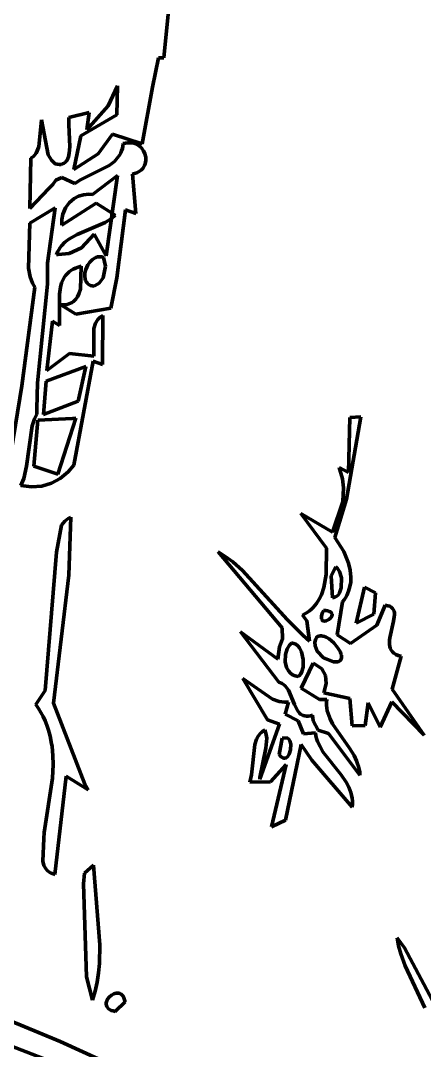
# Model space of a CAD drawing. Header units: millimetres. Extents: x 0 to 14.2, y 0 to 19.5.
# Drawn here: x 11.88 to 12.58, y 13.025 to 14.81 of the extents above; entities that cross this region are included whole.
import ezdxf

# ---------------------------------------------------------------- set-up
doc = ezdxf.new("R2010")
doc.units = ezdxf.units.MM
doc.layers.add('color#010101ff', color=7, linetype='CONTINUOUS', lineweight=100)
doc.layers.add('color#fdfdfdff', color=7, linetype='CONTINUOUS', lineweight=100)

msp = doc.modelspace()

# ---------------------------------------------------------------- linework, layer by layer
at = {"layer": 'color#010101ff'}
for p, q in [((12.1357, 14.8209), (12.1282, 14.7455)), ((12.1188, 14.7456), (12.1086, 14.6945)), ((12.1282, 14.7455), (12.1188, 14.7456)), ((12.0475, 14.6967), (12.0318, 14.6621)), ((12.0465, 14.6463), (12.0475, 14.6967)), ((12.1086, 14.6945), (12.0903, 14.5962)), ((12.0318, 14.6621), (11.9944, 14.6203)), ((11.9161, 14.6378), (11.9114, 14.5909)), ((11.9276, 14.5773), (11.9161, 14.6378)), ((11.9635, 14.6419), (11.9631, 14.6364)), ((11.9631, 14.6364), (11.9632, 14.63)), ((11.9989, 14.6503), (11.9635, 14.6419)), ((11.9843, 14.6104), (12.0465, 14.6463)), ((11.9944, 14.6203), (11.9989, 14.6503)), ((11.9632, 14.63), (11.965, 14.591)), ((11.972, 14.5516), (11.9843, 14.6104)), ((12.0389, 14.6129), (12.0145, 14.579)), ((12.0903, 14.5962), (12.0389, 14.6129)), ((11.9114, 14.5909), (11.9067, 14.5802)), ((11.965, 14.591), (11.9641, 14.58)), ((12.0517, 14.5773), (12.0535, 14.5807)), ((12.0535, 14.5807), (12.055, 14.5843)), ((12.055, 14.5843), (12.0562, 14.5882)), ((12.0562, 14.5882), (12.0571, 14.5923)), ((12.0571, 14.5923), (12.0577, 14.5967)), ((12.0577, 14.5967), (12.0618, 14.5977)), ((12.0618, 14.5977), (12.0658, 14.5982)), ((12.0658, 14.5982), (12.0695, 14.5982)), ((12.0695, 14.5982), (12.073, 14.5979)), ((12.073, 14.5979), (12.0763, 14.5972)), ((12.0763, 14.5972), (12.0794, 14.5961)), ((12.0794, 14.5961), (12.0823, 14.5948)), ((12.0823, 14.5948), (12.0849, 14.5931)), ((12.0849, 14.5931), (12.0873, 14.5912)), ((12.0873, 14.5912), (12.0895, 14.5891)), ((12.0895, 14.5891), (12.0914, 14.5867)), ((12.0914, 14.5867), (12.093, 14.5842)), ((12.093, 14.5842), (12.0954, 14.5788)), ((11.8977, 14.5713), (11.8955, 14.4844)), ((11.9019, 14.5746), (11.8977, 14.5713)), ((11.9067, 14.5802), (11.9019, 14.5746)), ((11.9335, 14.5679), (11.9276, 14.5773)), ((11.9396, 14.5615), (11.9335, 14.5679)), ((11.9571, 14.5641), (11.955, 14.5626)), ((11.9588, 14.566), (11.9571, 14.5641)), ((11.9604, 14.5682), (11.9588, 14.566)), ((11.9616, 14.5708), (11.9604, 14.5682)), ((11.9626, 14.5736), (11.9616, 14.5708)), ((11.9641, 14.58), (11.9626, 14.5736)), ((12.0145, 14.579), (11.972, 14.5516)), ((12.0334, 14.5589), (12.0423, 14.5658)), ((12.0423, 14.5658), (12.0474, 14.5712)), ((12.0474, 14.5712), (12.0517, 14.5773)), ((12.0954, 14.5788), (12.0968, 14.573)), ((12.0965, 14.5643), (12.0957, 14.5615)), ((12.0969, 14.5672), (12.0965, 14.5643)), ((12.0968, 14.573), (12.0969, 14.5672)), ((11.9434, 14.5608), (11.9396, 14.5615)), ((11.9469, 14.5605), (11.9434, 14.5608)), ((11.9499, 14.5607), (11.9469, 14.5605)), ((11.9526, 14.5614), (11.9499, 14.5607)), ((11.955, 14.5626), (11.9526, 14.5614)), ((11.9834, 14.5338), (12.0334, 14.5589)), ((12.0811, 14.546), (12.0775, 14.5448)), ((12.0843, 14.5476), (12.0811, 14.546)), ((12.0871, 14.5494), (12.0843, 14.5476)), ((12.0895, 14.5515), (12.0871, 14.5494)), ((12.0916, 14.5537), (12.0895, 14.5515)), ((12.0933, 14.5562), (12.0916, 14.5537)), ((12.0947, 14.5588), (12.0933, 14.5562)), ((12.0957, 14.5615), (12.0947, 14.5588)), ((11.9354, 14.526), (11.9409, 14.5333)), ((11.9409, 14.5333), (11.9512, 14.5378)), ((11.9512, 14.5378), (11.9737, 14.5275)), ((11.9737, 14.5275), (11.9834, 14.5338)), ((12.0479, 14.5413), (12.0047, 14.5087)), ((12.0281, 14.4022), (12.0479, 14.5413)), ((12.0775, 14.5448), (12.0736, 14.5439)), ((12.0736, 14.5439), (12.0798, 14.4758)), ((11.8955, 14.4844), (11.9286, 14.519)), ((11.9286, 14.519), (11.9354, 14.526)), ((11.9512, 14.4554), (12.011, 14.4933)), ((11.964, 14.4942), (11.9574, 14.4851)), ((11.9726, 14.5014), (11.964, 14.4942)), ((11.9803, 14.5053), (11.9726, 14.5014)), ((11.9888, 14.5078), (11.9803, 14.5053)), ((11.9981, 14.5089), (11.9888, 14.5078)), ((12.0047, 14.5087), (11.9981, 14.5089)), ((12.011, 14.4933), (12.0438, 14.4727)), ((11.9396, 14.4854), (11.8959, 14.4587)), ((11.9262, 14.3895), (11.9396, 14.4854)), ((11.953, 14.4742), (11.9513, 14.4651)), ((11.9574, 14.4851), (11.953, 14.4742)), ((12.0615, 14.4817), (12.0468, 14.3639)), ((12.0798, 14.4758), (12.0615, 14.4817)), ((11.8959, 14.4587), (11.8935, 14.381)), ((11.9513, 14.4651), (11.9512, 14.4554)), ((12.0263, 14.4601), (11.9779, 14.4391)), ((12.0372, 14.4671), (12.0263, 14.4601)), ((12.0438, 14.4727), (12.0372, 14.4671)), ((11.9779, 14.4391), (11.9632, 14.4308)), ((11.9851, 14.416), (12.0073, 14.4399)), ((12.0073, 14.4399), (12.0281, 14.4022)), ((11.9567, 14.4257), (11.9509, 14.4197)), ((11.9632, 14.4308), (11.9567, 14.4257)), ((11.9438, 14.4089), (11.9419, 14.4047)), ((11.9419, 14.4047), (11.9448, 14.4045)), ((11.9459, 14.4128), (11.9438, 14.4089)), ((11.9448, 14.4045), (11.9639, 14.4062)), ((11.9483, 14.4164), (11.9459, 14.4128)), ((11.9509, 14.4197), (11.9483, 14.4164)), ((11.9639, 14.4062), (11.9851, 14.416)), ((11.9261, 14.3532), (11.9262, 14.3895)), ((11.9963, 14.3864), (11.9926, 14.3783)), ((11.9996, 14.3912), (11.9963, 14.3864)), ((12.0036, 14.3953), (11.9996, 14.3912)), ((12.008, 14.3984), (12.0036, 14.3953)), ((12.0104, 14.3995), (12.008, 14.3984)), ((12.0129, 14.4002), (12.0104, 14.3995)), ((12.0155, 14.4006), (12.0129, 14.4002)), ((12.0181, 14.4006), (12.0155, 14.4006)), ((12.0208, 14.4002), (12.0181, 14.4006)), ((12.0235, 14.3992), (12.0208, 14.4002)), ((12.0272, 14.3841), (12.0235, 14.3992)), ((11.8935, 14.381), (11.8965, 14.366)), ((11.9582, 14.3687), (11.9559, 14.3656)), ((11.9608, 14.3716), (11.9582, 14.3687)), ((11.9638, 14.3743), (11.9608, 14.3716)), ((11.9671, 14.3767), (11.9638, 14.3743)), ((11.9708, 14.379), (11.9671, 14.3767)), ((11.975, 14.3809), (11.9708, 14.379)), ((11.9795, 14.3827), (11.975, 14.3809)), ((11.9845, 14.3841), (11.9795, 14.3827)), ((11.9835, 14.3447), (11.9845, 14.3841)), ((11.9913, 14.3727), (11.9909, 14.3671)), ((11.9909, 14.3671), (11.9916, 14.362)), ((11.9926, 14.3783), (11.9913, 14.3727)), ((12.0229, 14.3641), (12.0272, 14.3841)), ((11.8965, 14.366), (11.9006, 14.3551)), ((11.9006, 14.3551), (11.9043, 14.3481)), ((11.9091, 14.1821), (11.9261, 14.3532)), ((11.9508, 14.3554), (11.9487, 14.3479)), ((11.9539, 14.3624), (11.9508, 14.3554)), ((11.9559, 14.3656), (11.9539, 14.3624)), ((11.9916, 14.362), (11.9924, 14.3596)), ((11.9924, 14.3596), (11.9935, 14.3574)), ((11.9935, 14.3574), (11.9949, 14.3554)), ((11.9949, 14.3554), (11.9966, 14.3537)), ((11.9966, 14.3537), (11.9987, 14.3522)), ((11.9987, 14.3522), (12.0012, 14.351)), ((12.0012, 14.351), (12.004, 14.3502)), ((12.004, 14.3502), (12.0072, 14.3497)), ((12.0072, 14.3497), (12.0091, 14.3505)), ((12.0091, 14.3505), (12.0158, 14.3547)), ((12.0158, 14.3547), (12.0229, 14.3641)), ((12.0468, 14.3639), (12.0363, 14.3115)), ((11.9043, 14.3481), (11.8818, 14.1767)), ((11.9487, 14.3479), (11.9469, 14.3359)), ((11.9469, 14.3359), (11.9472, 14.2814)), ((11.9753, 14.3268), (11.9786, 14.3312)), ((11.9786, 14.3312), (11.981, 14.3363)), ((11.981, 14.3363), (11.9835, 14.3447)), ((11.9494, 14.317), (11.9534, 14.3171)), ((11.9755, 14.3013), (11.9494, 14.317)), ((11.9534, 14.3171), (11.957, 14.3174)), ((11.957, 14.3174), (11.9604, 14.3181)), ((11.9604, 14.3181), (11.9635, 14.3189)), ((11.9635, 14.3189), (11.9664, 14.3201)), ((11.9664, 14.3201), (11.969, 14.3214)), ((11.969, 14.3214), (11.9713, 14.323)), ((11.9713, 14.323), (11.9753, 14.3268)), ((12.0363, 14.3115), (11.9755, 14.3013)), ((12.0138, 14.292), (12.0176, 14.2957)), ((12.0176, 14.2957), (12.0225, 14.299)), ((12.0225, 14.299), (12.0219, 14.2141)), ((11.9353, 14.2892), (11.9251, 14.2033)), ((11.9472, 14.2814), (11.9353, 14.2892)), ((12.0065, 14.2761), (12.0096, 14.2856)), ((12.0096, 14.2856), (12.0138, 14.292)), ((12.0069, 14.2283), (12.0065, 14.2761)), ((11.9251, 14.2033), (11.9643, 14.233)), ((11.9643, 14.233), (12.0069, 14.2283)), ((11.9931, 14.2102), (11.9243, 14.1851)), ((12.0056, 14.2198), (11.9722, 14.0394)), ((11.9797, 14.1503), (11.9931, 14.2102)), ((12.0219, 14.2141), (12.0056, 14.2198)), ((11.8818, 14.1767), (11.8633, 14.063)), ((11.9077, 14.1368), (11.9091, 14.1821)), ((11.9243, 14.1851), (11.9196, 14.127)), ((11.9079, 14.1278), (11.9077, 14.1368)), ((11.9196, 14.127), (11.9797, 14.1503)), ((11.8996, 14.1075), (11.9039, 14.1198)), ((11.9094, 14.1173), (11.9026, 14.0376)), ((11.9039, 14.1198), (11.9079, 14.1278)), ((11.9699, 14.1205), (11.9094, 14.1173)), ((11.9445, 14.0238), (11.9756, 14.1208)), ((11.9756, 14.1208), (11.9699, 14.1205)), ((12.4698, 14.1231), (12.4447, 13.9806)), ((12.4483, 14.0265), (12.4506, 14.1218)), ((12.4506, 14.1218), (12.4698, 14.1231)), ((11.89, 14.0379), (11.8996, 14.1075)), ((11.8851, 14.0165), (11.89, 14.0379)), ((11.9026, 14.0376), (11.9445, 14.0238)), ((11.9623, 14.028), (11.9485, 14.0164)), ((11.9722, 14.0394), (11.9623, 14.028)), ((12.4336, 14.0315), (12.4321, 14.0354)), ((12.4321, 14.0354), (12.4483, 14.0265)), ((12.4381, 14.0158), (12.4336, 14.0315)), ((11.8801, 14.0041), (11.8851, 14.0165)), ((11.9485, 14.0164), (11.9332, 14.0081)), ((12.4399, 14.0001), (12.4381, 14.0158)), ((11.8988, 14.0018), (11.8801, 14.0041)), ((11.9166, 14.0032), (11.8988, 14.0018)), ((11.9332, 14.0081), (11.9166, 14.0032)), ((12.4384, 13.9765), (12.4399, 14.0001)), ((12.4207, 13.9233), (12.4384, 13.9765)), ((12.4447, 13.9806), (12.4248, 13.9143)), ((11.9509, 13.9353), (11.9565, 13.9425)), ((11.9565, 13.9425), (11.9623, 13.947)), ((11.9623, 13.947), (11.967, 13.9493)), ((11.967, 13.9493), (11.9632, 13.8489)), ((12.4105, 13.8953), (12.366, 13.9554)), ((12.366, 13.9554), (12.4207, 13.9233)), ((11.9418, 13.8889), (11.9509, 13.9353)), ((12.4248, 13.9143), (12.4405, 13.8896)), ((11.9225, 13.6489), (11.9418, 13.8889)), ((12.3331, 13.7576), (12.2226, 13.889)), ((12.2226, 13.889), (12.2354, 13.8808)), ((12.4097, 13.8499), (12.4105, 13.8953)), ((12.4405, 13.8896), (12.4484, 13.8698)), ((12.2354, 13.8808), (12.2476, 13.8718)), ((12.2476, 13.8718), (12.2648, 13.857)), ((12.4484, 13.8698), (12.4513, 13.8575)), ((12.2648, 13.857), (12.3422, 13.7719)), ((12.4058, 13.8274), (12.4097, 13.8499)), ((12.4265, 13.8632), (12.4185, 13.8474)), ((12.4293, 13.8606), (12.4265, 13.8632)), ((12.4326, 13.8554), (12.4293, 13.8606)), ((12.436, 13.8442), (12.4326, 13.8554)), ((12.4513, 13.8575), (12.4525, 13.8451)), ((11.9632, 13.8489), (11.9369, 13.627)), ((12.4185, 13.8474), (12.4209, 13.8096)), ((12.4359, 13.8269), (12.436, 13.8442)), ((12.4522, 13.8369), (12.451, 13.8289)), ((12.4525, 13.8451), (12.4522, 13.8369)), ((12.3977, 13.8069), (12.4015, 13.8148)), ((12.4015, 13.8148), (12.4058, 13.8274)), ((12.4281, 13.8122), (12.4308, 13.8149)), ((12.4308, 13.8149), (12.433, 13.8184)), ((12.433, 13.8184), (12.4359, 13.8269)), ((12.4453, 13.8134), (12.4432, 13.8097)), ((12.4487, 13.821), (12.4453, 13.8134)), ((12.451, 13.8289), (12.4487, 13.821)), ((12.4618, 13.7657), (12.4759, 13.8281)), ((12.4759, 13.8281), (12.4953, 13.8181)), ((12.4953, 13.8181), (12.4923, 13.7811)), ((12.3874, 13.7928), (12.393, 13.7995)), ((12.393, 13.7995), (12.3977, 13.8069)), ((12.4209, 13.8096), (12.4229, 13.8099)), ((12.4229, 13.8099), (12.4248, 13.8104)), ((12.4248, 13.8104), (12.4281, 13.8122)), ((12.438, 13.8026), (12.4285, 13.7453)), ((12.4408, 13.8061), (12.438, 13.8026)), ((12.4432, 13.8097), (12.4408, 13.8061)), ((12.4973, 13.7622), (12.5123, 13.7966)), ((12.5123, 13.7966), (12.5165, 13.7959)), ((12.5165, 13.7959), (12.52, 13.7948)), ((12.3685, 13.7792), (12.3728, 13.7815)), ((12.3763, 13.7698), (12.3685, 13.7792)), ((12.3728, 13.7815), (12.3769, 13.784)), ((12.3769, 13.784), (12.3807, 13.7868)), ((12.3807, 13.7868), (12.3841, 13.7897)), ((12.3841, 13.7897), (12.3874, 13.7928)), ((12.4017, 13.7777), (12.4014, 13.7752)), ((12.4024, 13.7805), (12.4017, 13.7777)), ((12.4036, 13.7839), (12.4024, 13.7805)), ((12.4053, 13.7878), (12.4036, 13.7839)), ((12.4093, 13.7874), (12.4053, 13.7878)), ((12.4125, 13.7868), (12.4093, 13.7874)), ((12.4151, 13.786), (12.4125, 13.7868)), ((12.4171, 13.785), (12.4151, 13.786)), ((12.4186, 13.7838), (12.4171, 13.785)), ((12.4183, 13.7757), (12.4198, 13.7785)), ((12.4195, 13.7826), (12.4186, 13.7838)), ((12.42, 13.7813), (12.4195, 13.7826)), ((12.4198, 13.7785), (12.4201, 13.7799)), ((12.4201, 13.7799), (12.42, 13.7813)), ((12.4923, 13.7811), (12.4618, 13.7657)), ((12.52, 13.7948), (12.5227, 13.7932)), ((12.5227, 13.7932), (12.5248, 13.7912)), ((12.5248, 13.7912), (12.5264, 13.7889)), ((12.5264, 13.7889), (12.5274, 13.7862)), ((12.5274, 13.7862), (12.528, 13.7833)), ((12.5281, 13.78), (12.5279, 13.7766)), ((12.528, 13.7833), (12.5281, 13.78)), ((12.3422, 13.7719), (12.3691, 13.7446)), ((12.3806, 13.7345), (12.3763, 13.7698)), ((12.4014, 13.7752), (12.4015, 13.7733)), ((12.4015, 13.7733), (12.402, 13.7717)), ((12.402, 13.7717), (12.4027, 13.7706)), ((12.4027, 13.7706), (12.4037, 13.7698)), ((12.4037, 13.7698), (12.405, 13.7693)), ((12.405, 13.7693), (12.4064, 13.7692)), ((12.4064, 13.7692), (12.4095, 13.7697)), ((12.4095, 13.7697), (12.4144, 13.7721)), ((12.4144, 13.7721), (12.4183, 13.7757)), ((12.4518, 13.7301), (12.4973, 13.7622)), ((12.5267, 13.7691), (12.52, 13.7404)), ((12.5279, 13.7766), (12.5267, 13.7691)), ((12.3274, 13.6636), (12.261, 13.7505)), ((12.261, 13.7505), (12.3259, 13.7034)), ((12.334, 13.7382), (12.3331, 13.7576)), ((12.3691, 13.7446), (12.3806, 13.7345)), ((12.3946, 13.7422), (12.3927, 13.7406)), ((12.3968, 13.7432), (12.3946, 13.7422)), ((12.399, 13.7437), (12.3968, 13.7432)), ((12.4015, 13.7437), (12.399, 13.7437)), ((12.404, 13.7433), (12.4015, 13.7437)), ((12.4067, 13.7426), (12.404, 13.7433)), ((12.4094, 13.7414), (12.4067, 13.7426)), ((12.4285, 13.7453), (12.4518, 13.7301)), ((12.3259, 13.7034), (12.329, 13.7244)), ((12.329, 13.7244), (12.334, 13.7382)), ((12.3461, 13.7275), (12.3423, 13.7211)), ((12.3493, 13.731), (12.3461, 13.7275)), ((12.3514, 13.7309), (12.3493, 13.731)), ((12.3534, 13.7306), (12.3514, 13.7309)), ((12.3571, 13.729), (12.3534, 13.7306)), ((12.3604, 13.7263), (12.3571, 13.729)), ((12.3632, 13.7227), (12.3604, 13.7263)), ((12.3918, 13.7386), (12.3903, 13.7325)), ((12.3903, 13.7325), (12.3904, 13.7266)), ((12.3904, 13.7266), (12.3939, 13.7173)), ((12.3927, 13.7406), (12.3918, 13.7386)), ((12.4149, 13.7382), (12.4094, 13.7414)), ((12.4227, 13.7315), (12.4149, 13.7382)), ((12.4295, 13.7236), (12.4227, 13.7315)), ((12.5195, 13.7364), (12.5193, 13.7325)), ((12.5193, 13.7325), (12.5194, 13.7288)), ((12.5194, 13.7288), (12.5199, 13.7253)), ((12.52, 13.7404), (12.5195, 13.7364)), ((12.5199, 13.7253), (12.5209, 13.722)), ((12.3392, 13.7114), (12.3387, 13.6986)), ((12.3423, 13.7211), (12.3392, 13.7114)), ((12.3667, 13.7161), (12.3632, 13.7227)), ((12.3698, 13.7029), (12.3667, 13.7161)), ((12.3939, 13.7173), (12.4053, 13.7054)), ((12.433, 13.7181), (12.4295, 13.7236)), ((12.4343, 13.7154), (12.433, 13.7181)), ((12.4354, 13.7127), (12.4343, 13.7154)), ((12.4361, 13.7102), (12.4354, 13.7127)), ((12.4364, 13.7078), (12.4361, 13.7102)), ((12.4364, 13.7056), (12.4364, 13.7078)), ((12.5209, 13.722), (12.5224, 13.7189)), ((12.5224, 13.7189), (12.5245, 13.7161)), ((12.5398, 13.7085), (12.524, 13.6511)), ((12.5245, 13.7161), (12.5272, 13.7137)), ((12.5272, 13.7137), (12.5307, 13.7115)), ((12.5307, 13.7115), (12.5348, 13.7098)), ((12.5348, 13.7098), (12.5398, 13.7085)), ((12.3387, 13.6986), (12.3411, 13.689)), ((12.3411, 13.689), (12.3446, 13.6827)), ((12.3872, 13.6963), (12.3662, 13.6529)), ((12.3676, 13.682), (12.3696, 13.6893)), ((12.3696, 13.6893), (12.3698, 13.7029)), ((12.3895, 13.6953), (12.3872, 13.6963)), ((12.4019, 13.6863), (12.3895, 13.6953)), ((12.4053, 13.7054), (12.4224, 13.6984)), ((12.4224, 13.6984), (12.4261, 13.6983)), ((12.4261, 13.6983), (12.4291, 13.6986)), ((12.4291, 13.6986), (12.4316, 13.6994)), ((12.4316, 13.6994), (12.4335, 13.7005)), ((12.4335, 13.7005), (12.4349, 13.7019)), ((12.4349, 13.7019), (12.4359, 13.7036)), ((12.4359, 13.7036), (12.4364, 13.7056)), ((12.3446, 13.6827), (12.3477, 13.6791)), ((12.3477, 13.6791), (12.3515, 13.6763)), ((12.3515, 13.6763), (12.356, 13.6743)), ((12.356, 13.6743), (12.3611, 13.6731)), ((12.3611, 13.6731), (12.3627, 13.6745)), ((12.3627, 13.6745), (12.3655, 13.6779)), ((12.3655, 13.6779), (12.3676, 13.682)), ((12.4087, 13.675), (12.4019, 13.6863)), ((12.4099, 13.6612), (12.4087, 13.675)), ((12.2654, 13.6697), (12.3168, 13.6339)), ((12.308, 13.5979), (12.2654, 13.6697)), ((12.3306, 13.6623), (12.3274, 13.6636)), ((12.3335, 13.6608), (12.3306, 13.6623)), ((12.336, 13.6589), (12.3335, 13.6608)), ((12.3384, 13.6568), (12.336, 13.6589)), ((12.3405, 13.6544), (12.3384, 13.6568)), ((12.3441, 13.6492), (12.3405, 13.6544)), ((12.3662, 13.6529), (12.3981, 13.6333)), ((12.4055, 13.6449), (12.4099, 13.6612)), ((11.906, 13.6245), (11.9225, 13.6489)), ((12.3545, 13.6249), (12.3441, 13.6492)), ((12.4506, 13.6348), (12.4055, 13.6449)), ((12.524, 13.6511), (12.5796, 13.5717)), ((11.9107, 13.6176), (11.906, 13.6245)), ((11.9149, 13.6106), (11.9107, 13.6176)), ((11.9369, 13.627), (11.9914, 13.4866)), ((12.3168, 13.6339), (12.3283, 13.6298)), ((12.3283, 13.6298), (12.3377, 13.6285)), ((12.3377, 13.6285), (12.3443, 13.6286)), ((12.3443, 13.6286), (12.3384, 13.608)), ((12.3598, 13.6141), (12.3545, 13.6249)), ((12.3981, 13.6333), (12.4107, 13.6334)), ((12.4107, 13.6334), (12.4103, 13.6283)), ((12.4103, 13.6283), (12.4104, 13.6232)), ((12.4104, 13.6232), (12.4109, 13.6184)), ((12.4109, 13.6184), (12.4117, 13.6136)), ((12.4548, 13.5875), (12.4506, 13.6348)), ((12.4828, 13.6274), (12.4774, 13.5885)), ((12.5036, 13.5851), (12.4828, 13.6274)), ((12.5236, 13.6293), (12.5036, 13.5851)), ((12.5796, 13.5717), (12.5236, 13.6293)), ((11.9187, 13.6036), (11.9149, 13.6106)), ((11.9221, 13.5964), (11.9187, 13.6036)), ((12.3384, 13.608), (12.3611, 13.5962)), ((12.3632, 13.6098), (12.3598, 13.6141)), ((12.3652, 13.6081), (12.3632, 13.6098)), ((12.3674, 13.6066), (12.3652, 13.6081)), ((12.3698, 13.6055), (12.3674, 13.6066)), ((12.3725, 13.6048), (12.3698, 13.6055)), ((12.3754, 13.6044), (12.3725, 13.6048)), ((12.3787, 13.6044), (12.3754, 13.6044)), ((12.3823, 13.6049), (12.3787, 13.6044)), ((12.3862, 13.6059), (12.3823, 13.6049)), ((12.3872, 13.5963), (12.3862, 13.6059)), ((12.4117, 13.6136), (12.413, 13.6089)), ((12.413, 13.6089), (12.4164, 13.5999)), ((12.4164, 13.5999), (12.4208, 13.5911)), ((11.925, 13.5891), (11.9221, 13.5964)), ((11.9275, 13.5817), (11.925, 13.5891)), ((11.9297, 13.5743), (11.9275, 13.5817)), ((12.2945, 13.4954), (12.3287, 13.5907)), ((12.3287, 13.5907), (12.308, 13.5979)), ((12.3611, 13.5962), (12.3701, 13.5737)), ((12.3959, 13.5804), (12.3872, 13.5963)), ((12.4208, 13.5911), (12.4501, 13.5491)), ((12.4774, 13.5885), (12.4548, 13.5875)), ((11.9315, 13.5668), (11.9297, 13.5743)), ((11.933, 13.5592), (11.9315, 13.5668)), ((12.2858, 13.5554), (12.2889, 13.5645)), ((12.2889, 13.5645), (12.2919, 13.57)), ((12.2919, 13.57), (12.2957, 13.5748)), ((12.2957, 13.5748), (12.2979, 13.5769)), ((12.2979, 13.5769), (12.3004, 13.5788)), ((12.3004, 13.5788), (12.3032, 13.5806)), ((12.3032, 13.5806), (12.3052, 13.5748)), ((12.3052, 13.5748), (12.3067, 13.5662)), ((12.3067, 13.5662), (12.3053, 13.5487)), ((12.3333, 13.5661), (12.3283, 13.5378)), ((12.3421, 13.5667), (12.3333, 13.5661)), ((12.3448, 13.5645), (12.3421, 13.5667)), ((12.3468, 13.5615), (12.3448, 13.5645)), ((12.3701, 13.5737), (12.3909, 13.5758)), ((12.3909, 13.5758), (12.3919, 13.5706)), ((12.3919, 13.5706), (12.3932, 13.5656)), ((12.3932, 13.5656), (12.3948, 13.5608)), ((12.4135, 13.5745), (12.3959, 13.5804)), ((12.4682, 13.502), (12.4135, 13.5745)), ((11.9342, 13.5516), (11.933, 13.5592)), ((11.9356, 13.5362), (11.9342, 13.5516)), ((12.2801, 13.5025), (12.2858, 13.5554)), ((12.3053, 13.5487), (12.2944, 13.4984)), ((12.3666, 13.5556), (12.339, 13.4242)), ((12.3456, 13.5383), (12.3481, 13.5458)), ((12.3484, 13.556), (12.3468, 13.5615)), ((12.3481, 13.5458), (12.3484, 13.556)), ((12.3848, 13.5282), (12.3666, 13.5556)), ((12.3948, 13.5608), (12.399, 13.5516)), ((12.399, 13.5516), (12.4041, 13.5429)), ((12.4501, 13.5491), (12.4581, 13.536)), ((11.936, 13.5206), (11.9356, 13.5362)), ((12.3283, 13.5378), (12.3299, 13.5358)), ((12.3299, 13.5358), (12.3315, 13.5342)), ((12.3315, 13.5342), (12.3331, 13.533)), ((12.3331, 13.533), (12.3346, 13.5322)), ((12.3346, 13.5322), (12.3361, 13.5317)), ((12.3361, 13.5317), (12.3375, 13.5316)), ((12.3375, 13.5316), (12.3402, 13.5323)), ((12.3402, 13.5323), (12.3426, 13.5341)), ((12.3426, 13.5341), (12.3456, 13.5383)), ((12.4549, 13.4467), (12.3848, 13.5282)), ((12.4041, 13.5429), (12.4359, 13.5025)), ((12.4581, 13.536), (12.4625, 13.5269)), ((11.935, 13.497), (11.936, 13.5206)), ((12.3401, 13.5204), (12.3131, 13.4904)), ((12.3151, 13.4128), (12.3401, 13.5204)), ((12.4625, 13.5269), (12.4643, 13.5221)), ((12.4643, 13.5221), (12.4658, 13.5173)), ((12.4658, 13.5173), (12.467, 13.5123)), ((12.467, 13.5123), (12.4678, 13.5072)), ((11.9207, 13.4031), (11.935, 13.497)), ((11.9586, 13.5002), (11.9393, 13.3301)), ((11.9969, 13.4768), (11.9586, 13.5002)), ((12.2772, 13.4899), (12.2801, 13.5025)), ((12.2944, 13.4984), (12.2945, 13.4954)), ((12.4359, 13.5025), (12.4444, 13.4901)), ((12.4678, 13.5072), (12.4682, 13.502)), ((11.9914, 13.4866), (11.9969, 13.4768)), ((12.3131, 13.4904), (12.2772, 13.4899)), ((12.4444, 13.4901), (12.449, 13.4814)), ((12.449, 13.4814), (12.451, 13.4769)), ((12.451, 13.4769), (12.4526, 13.4723)), ((12.4526, 13.4723), (12.4538, 13.4675)), ((12.4538, 13.4675), (12.4547, 13.4626)), ((12.4547, 13.4626), (12.4552, 13.4575)), ((12.4552, 13.4575), (12.4553, 13.4522)), ((12.4553, 13.4522), (12.4549, 13.4467)), ((12.339, 13.4242), (12.3151, 13.4128)), ((11.9203, 13.3922), (11.9207, 13.4031)), ((11.9183, 13.3533), (11.9203, 13.3922)), ((11.9203, 13.3455), (11.9183, 13.3533)), ((11.9227, 13.3409), (11.9203, 13.3455)), ((11.926, 13.3369), (11.9227, 13.3409)), ((11.928, 13.3351), (11.926, 13.3369)), ((11.9304, 13.3336), (11.928, 13.3351)), ((11.933, 13.3322), (11.9304, 13.3336)), ((11.936, 13.3311), (11.933, 13.3322)), ((11.989, 13.3136), (11.9906, 13.3321)), ((11.9906, 13.3321), (12.0059, 13.3461)), ((12.0059, 13.3461), (12.0172, 13.208)), ((11.9393, 13.3301), (11.936, 13.3311)), ((11.9942, 13.1525), (11.989, 13.3136)), ((12.0172, 13.208), (12.0166, 13.1757)), ((12.5338, 13.2134), (12.5327, 13.2205)), ((12.5327, 13.2205), (12.5454, 13.2032)), ((12.5353, 13.2063), (12.5338, 13.2134)), ((12.5392, 13.1924), (12.5353, 13.2063)), ((12.5467, 13.172), (12.5392, 13.1924)), ((12.5454, 13.2032), (12.6324, 13.0394)), ((12.0166, 13.1757), (12.0151, 13.1596)), ((12.5806, 13.0988), (12.5467, 13.172)), ((12.0151, 13.1596), (12.0127, 13.1436)), ((12.0047, 13.1121), (11.9942, 13.1525)), ((12.0127, 13.1436), (12.0093, 13.1278)), ((12.0093, 13.1278), (12.0047, 13.1121)), ((12.0306, 13.1137), (12.0335, 13.1176)), ((12.0335, 13.1176), (12.0371, 13.1208)), ((12.0371, 13.1208), (12.0412, 13.1232)), ((12.0412, 13.1232), (12.0434, 13.124)), ((12.0434, 13.124), (12.0456, 13.1245)), ((12.0456, 13.1245), (12.0478, 13.1246)), ((12.0478, 13.1246), (12.0499, 13.1244)), ((12.0499, 13.1244), (12.052, 13.1237)), ((12.052, 13.1237), (12.0539, 13.1226)), ((12.0539, 13.1226), (12.0558, 13.121)), ((12.0558, 13.121), (12.0574, 13.1189)), ((12.0574, 13.1189), (12.0589, 13.1163)), ((12.0282, 13.1053), (12.0283, 13.1074)), ((12.0285, 13.1032), (12.0282, 13.1053)), ((12.0283, 13.1074), (12.0287, 13.1095)), ((12.0292, 13.1012), (12.0285, 13.1032)), ((12.0287, 13.1095), (12.0306, 13.1137)), ((12.0303, 13.0993), (12.0292, 13.1012)), ((12.061, 13.1093), (12.044, 13.0926)), ((12.0589, 13.1163), (12.0601, 13.1131)), ((12.0601, 13.1131), (12.061, 13.1093)), ((11.8343, 13.0874), (11.8801, 13.0692)), ((12.0319, 13.0975), (12.0303, 13.0993)), ((12.0341, 13.096), (12.0319, 13.0975)), ((12.0368, 13.0946), (12.0341, 13.096)), ((12.0401, 13.0935), (12.0368, 13.0946)), ((12.044, 13.0926), (12.0401, 13.0935)), ((11.9671, 12.9925), (11.7519, 13.0757)), ((11.8801, 13.0692), (11.9484, 13.0405)), ((11.9484, 13.0405), (12.2855, 12.8875))]:
    msp.add_line(p, q, dxfattribs=at)
at = {"layer": 'color#fdfdfdff'}
for p, q in [((12.1282, 14.7455), (12.1357, 14.8209)), ((12.1086, 14.6945), (12.1188, 14.7456)), ((12.1188, 14.7456), (12.1282, 14.7455)), ((12.0318, 14.6621), (12.0475, 14.6967)), ((12.0475, 14.6967), (12.0465, 14.6463)), ((12.0903, 14.5962), (12.1086, 14.6945)), ((11.9944, 14.6203), (12.0318, 14.6621)), ((11.9114, 14.5909), (11.9161, 14.6378)), ((11.9161, 14.6378), (11.9276, 14.5773)), ((11.9631, 14.6364), (11.9635, 14.6419)), ((11.9632, 14.63), (11.9631, 14.6364)), ((11.9635, 14.6419), (11.9989, 14.6503)), ((12.0465, 14.6463), (11.9843, 14.6104)), ((11.9989, 14.6503), (11.9944, 14.6203)), ((11.965, 14.591), (11.9632, 14.63)), ((11.9843, 14.6104), (11.972, 14.5516)), ((12.0145, 14.579), (12.0389, 14.6129)), ((12.0389, 14.6129), (12.0903, 14.5962)), ((11.9067, 14.5802), (11.9114, 14.5909)), ((11.9641, 14.58), (11.965, 14.591)), ((12.0535, 14.5807), (12.0517, 14.5773)), ((12.055, 14.5843), (12.0535, 14.5807)), ((12.0562, 14.5882), (12.055, 14.5843)), ((12.0571, 14.5923), (12.0562, 14.5882)), ((12.0577, 14.5967), (12.0571, 14.5923)), ((12.0618, 14.5977), (12.0577, 14.5967)), ((12.0658, 14.5982), (12.0618, 14.5977)), ((12.0695, 14.5982), (12.0658, 14.5982)), ((12.073, 14.5979), (12.0695, 14.5982)), ((12.0763, 14.5972), (12.073, 14.5979)), ((12.0794, 14.5961), (12.0763, 14.5972)), ((12.0823, 14.5948), (12.0794, 14.5961)), ((12.0849, 14.5931), (12.0823, 14.5948)), ((12.0873, 14.5912), (12.0849, 14.5931)), ((12.0895, 14.5891), (12.0873, 14.5912)), ((12.0914, 14.5867), (12.0895, 14.5891)), ((12.093, 14.5842), (12.0914, 14.5867)), ((12.0954, 14.5788), (12.093, 14.5842)), ((11.8955, 14.4844), (11.8977, 14.5713)), ((11.8977, 14.5713), (11.9019, 14.5746)), ((11.9019, 14.5746), (11.9067, 14.5802)), ((11.9276, 14.5773), (11.9335, 14.5679)), ((11.9335, 14.5679), (11.9396, 14.5615)), ((11.955, 14.5626), (11.9571, 14.5641)), ((11.9571, 14.5641), (11.9588, 14.566)), ((11.9588, 14.566), (11.9604, 14.5682)), ((11.9604, 14.5682), (11.9616, 14.5708)), ((11.9616, 14.5708), (11.9626, 14.5736)), ((11.9626, 14.5736), (11.9641, 14.58)), ((11.972, 14.5516), (12.0145, 14.579)), ((12.0423, 14.5658), (12.0334, 14.5589)), ((12.0474, 14.5712), (12.0423, 14.5658)), ((12.0517, 14.5773), (12.0474, 14.5712)), ((12.0968, 14.573), (12.0954, 14.5788)), ((12.0957, 14.5615), (12.0965, 14.5643)), ((12.0965, 14.5643), (12.0969, 14.5672)), ((12.0969, 14.5672), (12.0968, 14.573)), ((11.9396, 14.5615), (11.9434, 14.5608)), ((11.9434, 14.5608), (11.9469, 14.5605)), ((11.9469, 14.5605), (11.9499, 14.5607)), ((11.9499, 14.5607), (11.9526, 14.5614)), ((11.9526, 14.5614), (11.955, 14.5626)), ((12.0334, 14.5589), (11.9834, 14.5338)), ((12.0775, 14.5448), (12.0811, 14.546)), ((12.0811, 14.546), (12.0843, 14.5476)), ((12.0843, 14.5476), (12.0871, 14.5494)), ((12.0871, 14.5494), (12.0895, 14.5515)), ((12.0895, 14.5515), (12.0916, 14.5537)), ((12.0916, 14.5537), (12.0933, 14.5562)), ((12.0933, 14.5562), (12.0947, 14.5588)), ((12.0947, 14.5588), (12.0957, 14.5615)), ((11.9409, 14.5333), (11.9354, 14.526)), ((11.9512, 14.5378), (11.9409, 14.5333)), ((11.9737, 14.5275), (11.9512, 14.5378)), ((11.9834, 14.5338), (11.9737, 14.5275)), ((12.0047, 14.5087), (12.0479, 14.5413)), ((12.0479, 14.5413), (12.0281, 14.4022)), ((12.0736, 14.5439), (12.0775, 14.5448)), ((12.0798, 14.4758), (12.0736, 14.5439)), ((11.9286, 14.519), (11.8955, 14.4844)), ((11.9354, 14.526), (11.9286, 14.519)), ((12.011, 14.4933), (11.9512, 14.4554)), ((11.9574, 14.4851), (11.964, 14.4942)), ((11.964, 14.4942), (11.9726, 14.5014)), ((11.9726, 14.5014), (11.9803, 14.5053)), ((11.9803, 14.5053), (11.9888, 14.5078)), ((11.9888, 14.5078), (11.9981, 14.5089)), ((11.9981, 14.5089), (12.0047, 14.5087)), ((12.0438, 14.4727), (12.011, 14.4933)), ((11.8959, 14.4587), (11.9396, 14.4854)), ((11.9396, 14.4854), (11.9262, 14.3895)), ((11.9513, 14.4651), (11.953, 14.4742)), ((11.953, 14.4742), (11.9574, 14.4851)), ((12.0468, 14.3639), (12.0615, 14.4817)), ((12.0615, 14.4817), (12.0798, 14.4758)), ((11.8935, 14.381), (11.8959, 14.4587)), ((11.9512, 14.4554), (11.9513, 14.4651)), ((11.9779, 14.4391), (12.0263, 14.4601)), ((12.0263, 14.4601), (12.0372, 14.4671)), ((12.0372, 14.4671), (12.0438, 14.4727)), ((11.9632, 14.4308), (11.9779, 14.4391)), ((12.0073, 14.4399), (11.9851, 14.416)), ((12.0281, 14.4022), (12.0073, 14.4399)), ((11.9509, 14.4197), (11.9567, 14.4257)), ((11.9567, 14.4257), (11.9632, 14.4308)), ((11.9419, 14.4047), (11.9438, 14.4089)), ((11.9448, 14.4045), (11.9419, 14.4047)), ((11.9438, 14.4089), (11.9459, 14.4128)), ((11.9639, 14.4062), (11.9448, 14.4045)), ((11.9459, 14.4128), (11.9483, 14.4164)), ((11.9483, 14.4164), (11.9509, 14.4197)), ((11.9851, 14.416), (11.9639, 14.4062)), ((11.9262, 14.3895), (11.9261, 14.3532)), ((11.9926, 14.3783), (11.9963, 14.3864)), ((11.9963, 14.3864), (11.9996, 14.3912)), ((11.9996, 14.3912), (12.0036, 14.3953)), ((12.0036, 14.3953), (12.008, 14.3984)), ((12.008, 14.3984), (12.0104, 14.3995)), ((12.0104, 14.3995), (12.0129, 14.4002)), ((12.0129, 14.4002), (12.0155, 14.4006)), ((12.0155, 14.4006), (12.0181, 14.4006)), ((12.0181, 14.4006), (12.0208, 14.4002)), ((12.0208, 14.4002), (12.0235, 14.3992)), ((12.0235, 14.3992), (12.0272, 14.3841)), ((11.8965, 14.366), (11.8935, 14.381)), ((11.9559, 14.3656), (11.9582, 14.3687)), ((11.9582, 14.3687), (11.9608, 14.3716)), ((11.9608, 14.3716), (11.9638, 14.3743)), ((11.9638, 14.3743), (11.9671, 14.3767)), ((11.9671, 14.3767), (11.9708, 14.379)), ((11.9708, 14.379), (11.975, 14.3809)), ((11.975, 14.3809), (11.9795, 14.3827)), ((11.9795, 14.3827), (11.9845, 14.3841)), ((11.9845, 14.3841), (11.9835, 14.3447)), ((11.9909, 14.3671), (11.9913, 14.3727)), ((11.9916, 14.362), (11.9909, 14.3671)), ((11.9913, 14.3727), (11.9926, 14.3783)), ((12.0272, 14.3841), (12.0229, 14.3641)), ((11.9006, 14.3551), (11.8965, 14.366)), ((11.9043, 14.3481), (11.9006, 14.3551)), ((11.9261, 14.3532), (11.9091, 14.1821)), ((11.9487, 14.3479), (11.9508, 14.3554)), ((11.9508, 14.3554), (11.9539, 14.3624)), ((11.9539, 14.3624), (11.9559, 14.3656)), ((11.9924, 14.3596), (11.9916, 14.362)), ((11.9935, 14.3574), (11.9924, 14.3596)), ((11.9949, 14.3554), (11.9935, 14.3574)), ((11.9966, 14.3537), (11.9949, 14.3554)), ((11.9987, 14.3522), (11.9966, 14.3537)), ((12.0012, 14.351), (11.9987, 14.3522)), ((12.004, 14.3502), (12.0012, 14.351)), ((12.0072, 14.3497), (12.004, 14.3502)), ((12.0091, 14.3505), (12.0072, 14.3497)), ((12.0158, 14.3547), (12.0091, 14.3505)), ((12.0229, 14.3641), (12.0158, 14.3547)), ((12.0363, 14.3115), (12.0468, 14.3639)), ((11.8818, 14.1767), (11.9043, 14.3481)), ((11.9469, 14.3359), (11.9487, 14.3479)), ((11.9472, 14.2814), (11.9469, 14.3359)), ((11.9786, 14.3312), (11.9753, 14.3268)), ((11.981, 14.3363), (11.9786, 14.3312)), ((11.9835, 14.3447), (11.981, 14.3363)), ((11.9534, 14.3171), (11.9494, 14.317)), ((11.9494, 14.317), (11.9755, 14.3013)), ((11.957, 14.3174), (11.9534, 14.3171)), ((11.9604, 14.3181), (11.957, 14.3174)), ((11.9635, 14.3189), (11.9604, 14.3181)), ((11.9664, 14.3201), (11.9635, 14.3189)), ((11.969, 14.3214), (11.9664, 14.3201)), ((11.9713, 14.323), (11.969, 14.3214)), ((11.9753, 14.3268), (11.9713, 14.323)), ((11.9755, 14.3013), (12.0363, 14.3115)), ((12.0176, 14.2957), (12.0138, 14.292)), ((12.0225, 14.299), (12.0176, 14.2957)), ((12.0219, 14.2141), (12.0225, 14.299)), ((11.9251, 14.2033), (11.9353, 14.2892)), ((11.9353, 14.2892), (11.9472, 14.2814)), ((12.0096, 14.2856), (12.0065, 14.2761)), ((12.0138, 14.292), (12.0096, 14.2856)), ((12.0065, 14.2761), (12.0069, 14.2283)), ((11.9643, 14.233), (11.9251, 14.2033)), ((12.0069, 14.2283), (11.9643, 14.233)), ((11.9243, 14.1851), (11.9931, 14.2102)), ((11.9722, 14.0394), (12.0056, 14.2198)), ((11.9931, 14.2102), (11.9797, 14.1503)), ((12.0056, 14.2198), (12.0219, 14.2141)), ((11.8633, 14.063), (11.8818, 14.1767)), ((11.9091, 14.1821), (11.9077, 14.1368)), ((11.9196, 14.127), (11.9243, 14.1851)), ((11.9077, 14.1368), (11.9079, 14.1278)), ((11.9797, 14.1503), (11.9196, 14.127)), ((11.9039, 14.1198), (11.8996, 14.1075)), ((11.9026, 14.0376), (11.9094, 14.1173)), ((11.9079, 14.1278), (11.9039, 14.1198)), ((11.9094, 14.1173), (11.9699, 14.1205)), ((11.9756, 14.1208), (11.9445, 14.0238)), ((11.9699, 14.1205), (11.9756, 14.1208)), ((12.4447, 13.9806), (12.4698, 14.1231)), ((12.4506, 14.1218), (12.4483, 14.0265)), ((12.4698, 14.1231), (12.4506, 14.1218)), ((11.8996, 14.1075), (11.89, 14.0379)), ((11.89, 14.0379), (11.8851, 14.0165)), ((11.9445, 14.0238), (11.9026, 14.0376)), ((11.9485, 14.0164), (11.9623, 14.028)), ((11.9623, 14.028), (11.9722, 14.0394)), ((12.4483, 14.0265), (12.4321, 14.0354)), ((12.4321, 14.0354), (12.4336, 14.0315)), ((12.4336, 14.0315), (12.4381, 14.0158)), ((11.8851, 14.0165), (11.8801, 14.0041)), ((11.9332, 14.0081), (11.9485, 14.0164)), ((12.4381, 14.0158), (12.4399, 14.0001)), ((11.8801, 14.0041), (11.8988, 14.0018)), ((11.8988, 14.0018), (11.9166, 14.0032)), ((11.9166, 14.0032), (11.9332, 14.0081)), ((12.4399, 14.0001), (12.4384, 13.9765)), ((12.4384, 13.9765), (12.4207, 13.9233)), ((12.4248, 13.9143), (12.4447, 13.9806)), ((11.9565, 13.9425), (11.9509, 13.9353)), ((11.9623, 13.947), (11.9565, 13.9425)), ((11.967, 13.9493), (11.9623, 13.947)), ((11.9632, 13.8489), (11.967, 13.9493)), ((12.4207, 13.9233), (12.366, 13.9554)), ((12.366, 13.9554), (12.4105, 13.8953)), ((11.9509, 13.9353), (11.9418, 13.8889)), ((12.4405, 13.8896), (12.4248, 13.9143)), ((11.9418, 13.8889), (11.9225, 13.6489)), ((12.2354, 13.8808), (12.2226, 13.889)), ((12.2226, 13.889), (12.3331, 13.7576)), ((12.4105, 13.8953), (12.4097, 13.8499)), ((12.4484, 13.8698), (12.4405, 13.8896)), ((12.2476, 13.8718), (12.2354, 13.8808)), ((12.2648, 13.857), (12.2476, 13.8718)), ((12.4513, 13.8575), (12.4484, 13.8698)), ((12.3422, 13.7719), (12.2648, 13.857)), ((12.4097, 13.8499), (12.4058, 13.8274)), ((12.4185, 13.8474), (12.4265, 13.8632)), ((12.4265, 13.8632), (12.4293, 13.8606)), ((12.4293, 13.8606), (12.4326, 13.8554)), ((12.4326, 13.8554), (12.436, 13.8442)), ((12.4525, 13.8451), (12.4513, 13.8575)), ((11.9369, 13.627), (11.9632, 13.8489)), ((12.4209, 13.8096), (12.4185, 13.8474)), ((12.436, 13.8442), (12.4359, 13.8269)), ((12.451, 13.8289), (12.4522, 13.8369)), ((12.4522, 13.8369), (12.4525, 13.8451)), ((12.4015, 13.8148), (12.3977, 13.8069)), ((12.4058, 13.8274), (12.4015, 13.8148)), ((12.4308, 13.8149), (12.4281, 13.8122)), ((12.433, 13.8184), (12.4308, 13.8149)), ((12.4359, 13.8269), (12.433, 13.8184)), ((12.4432, 13.8097), (12.4453, 13.8134)), ((12.4453, 13.8134), (12.4487, 13.821)), ((12.4487, 13.821), (12.451, 13.8289)), ((12.4759, 13.8281), (12.4618, 13.7657)), ((12.4953, 13.8181), (12.4759, 13.8281)), ((12.4923, 13.7811), (12.4953, 13.8181)), ((12.393, 13.7995), (12.3874, 13.7928)), ((12.3977, 13.8069), (12.393, 13.7995)), ((12.4229, 13.8099), (12.4209, 13.8096)), ((12.4248, 13.8104), (12.4229, 13.8099)), ((12.4281, 13.8122), (12.4248, 13.8104)), ((12.4285, 13.7453), (12.438, 13.8026)), ((12.438, 13.8026), (12.4408, 13.8061)), ((12.4408, 13.8061), (12.4432, 13.8097)), ((12.5123, 13.7966), (12.4973, 13.7622)), ((12.5165, 13.7959), (12.5123, 13.7966)), ((12.52, 13.7948), (12.5165, 13.7959)), ((12.3728, 13.7815), (12.3685, 13.7792)), ((12.3685, 13.7792), (12.3763, 13.7698)), ((12.3769, 13.784), (12.3728, 13.7815)), ((12.3807, 13.7868), (12.3769, 13.784)), ((12.3841, 13.7897), (12.3807, 13.7868)), ((12.3874, 13.7928), (12.3841, 13.7897)), ((12.4014, 13.7752), (12.4017, 13.7777)), ((12.4017, 13.7777), (12.4024, 13.7805)), ((12.4024, 13.7805), (12.4036, 13.7839)), ((12.4036, 13.7839), (12.4053, 13.7878)), ((12.4053, 13.7878), (12.4093, 13.7874)), ((12.4093, 13.7874), (12.4125, 13.7868)), ((12.4125, 13.7868), (12.4151, 13.786)), ((12.4151, 13.786), (12.4171, 13.785)), ((12.4171, 13.785), (12.4186, 13.7838)), ((12.4198, 13.7785), (12.4183, 13.7757)), ((12.4186, 13.7838), (12.4195, 13.7826)), ((12.4195, 13.7826), (12.42, 13.7813)), ((12.4201, 13.7799), (12.4198, 13.7785)), ((12.42, 13.7813), (12.4201, 13.7799)), ((12.4618, 13.7657), (12.4923, 13.7811)), ((12.5227, 13.7932), (12.52, 13.7948)), ((12.5248, 13.7912), (12.5227, 13.7932)), ((12.5264, 13.7889), (12.5248, 13.7912)), ((12.5274, 13.7862), (12.5264, 13.7889)), ((12.528, 13.7833), (12.5274, 13.7862)), ((12.5279, 13.7766), (12.5281, 13.78)), ((12.5281, 13.78), (12.528, 13.7833)), ((12.3691, 13.7446), (12.3422, 13.7719)), ((12.3763, 13.7698), (12.3806, 13.7345)), ((12.4015, 13.7733), (12.4014, 13.7752)), ((12.402, 13.7717), (12.4015, 13.7733)), ((12.4027, 13.7706), (12.402, 13.7717)), ((12.4037, 13.7698), (12.4027, 13.7706)), ((12.405, 13.7693), (12.4037, 13.7698)), ((12.4064, 13.7692), (12.405, 13.7693)), ((12.4095, 13.7697), (12.4064, 13.7692)), ((12.4144, 13.7721), (12.4095, 13.7697)), ((12.4183, 13.7757), (12.4144, 13.7721)), ((12.4973, 13.7622), (12.4518, 13.7301)), ((12.52, 13.7404), (12.5267, 13.7691)), ((12.5267, 13.7691), (12.5279, 13.7766)), ((12.3259, 13.7034), (12.261, 13.7505)), ((12.261, 13.7505), (12.3274, 13.6636)), ((12.3331, 13.7576), (12.334, 13.7382)), ((12.3806, 13.7345), (12.3691, 13.7446)), ((12.3927, 13.7406), (12.3946, 13.7422)), ((12.3946, 13.7422), (12.3968, 13.7432)), ((12.3968, 13.7432), (12.399, 13.7437)), ((12.399, 13.7437), (12.4015, 13.7437)), ((12.4015, 13.7437), (12.404, 13.7433)), ((12.404, 13.7433), (12.4067, 13.7426)), ((12.4067, 13.7426), (12.4094, 13.7414)), ((12.4518, 13.7301), (12.4285, 13.7453)), ((12.329, 13.7244), (12.3259, 13.7034)), ((12.334, 13.7382), (12.329, 13.7244)), ((12.3423, 13.7211), (12.3461, 13.7275)), ((12.3461, 13.7275), (12.3493, 13.731)), ((12.3493, 13.731), (12.3514, 13.7309)), ((12.3514, 13.7309), (12.3534, 13.7306)), ((12.3534, 13.7306), (12.3571, 13.729)), ((12.3571, 13.729), (12.3604, 13.7263)), ((12.3604, 13.7263), (12.3632, 13.7227)), ((12.3903, 13.7325), (12.3918, 13.7386)), ((12.3904, 13.7266), (12.3903, 13.7325)), ((12.3939, 13.7173), (12.3904, 13.7266)), ((12.3918, 13.7386), (12.3927, 13.7406)), ((12.4094, 13.7414), (12.4149, 13.7382)), ((12.4149, 13.7382), (12.4227, 13.7315)), ((12.4227, 13.7315), (12.4295, 13.7236)), ((12.5193, 13.7325), (12.5195, 13.7364)), ((12.5194, 13.7288), (12.5193, 13.7325)), ((12.5199, 13.7253), (12.5194, 13.7288)), ((12.5195, 13.7364), (12.52, 13.7404)), ((12.5209, 13.722), (12.5199, 13.7253)), ((12.3387, 13.6986), (12.3392, 13.7114)), ((12.3392, 13.7114), (12.3423, 13.7211)), ((12.3632, 13.7227), (12.3667, 13.7161)), ((12.3667, 13.7161), (12.3698, 13.7029)), ((12.4053, 13.7054), (12.3939, 13.7173)), ((12.4295, 13.7236), (12.433, 13.7181)), ((12.433, 13.7181), (12.4343, 13.7154)), ((12.4343, 13.7154), (12.4354, 13.7127)), ((12.4354, 13.7127), (12.4361, 13.7102)), ((12.4361, 13.7102), (12.4364, 13.7078)), ((12.4364, 13.7078), (12.4364, 13.7056)), ((12.5224, 13.7189), (12.5209, 13.722)), ((12.5245, 13.7161), (12.5224, 13.7189)), ((12.524, 13.6511), (12.5398, 13.7085)), ((12.5272, 13.7137), (12.5245, 13.7161)), ((12.5307, 13.7115), (12.5272, 13.7137)), ((12.5348, 13.7098), (12.5307, 13.7115)), ((12.5398, 13.7085), (12.5348, 13.7098)), ((12.3411, 13.689), (12.3387, 13.6986)), ((12.3446, 13.6827), (12.3411, 13.689)), ((12.3662, 13.6529), (12.3872, 13.6963)), ((12.3696, 13.6893), (12.3676, 13.682)), ((12.3698, 13.7029), (12.3696, 13.6893)), ((12.3872, 13.6963), (12.3895, 13.6953)), ((12.3895, 13.6953), (12.4019, 13.6863)), ((12.4224, 13.6984), (12.4053, 13.7054)), ((12.4261, 13.6983), (12.4224, 13.6984)), ((12.4291, 13.6986), (12.4261, 13.6983)), ((12.4316, 13.6994), (12.4291, 13.6986)), ((12.4335, 13.7005), (12.4316, 13.6994)), ((12.4349, 13.7019), (12.4335, 13.7005)), ((12.4359, 13.7036), (12.4349, 13.7019)), ((12.4364, 13.7056), (12.4359, 13.7036)), ((12.3477, 13.6791), (12.3446, 13.6827)), ((12.3515, 13.6763), (12.3477, 13.6791)), ((12.356, 13.6743), (12.3515, 13.6763)), ((12.3611, 13.6731), (12.356, 13.6743)), ((12.3627, 13.6745), (12.3611, 13.6731)), ((12.3655, 13.6779), (12.3627, 13.6745)), ((12.3676, 13.682), (12.3655, 13.6779)), ((12.4019, 13.6863), (12.4087, 13.675)), ((12.4087, 13.675), (12.4099, 13.6612)), ((12.2654, 13.6697), (12.308, 13.5979)), ((12.3168, 13.6339), (12.2654, 13.6697)), ((12.3274, 13.6636), (12.3306, 13.6623)), ((12.3306, 13.6623), (12.3335, 13.6608)), ((12.3335, 13.6608), (12.336, 13.6589)), ((12.336, 13.6589), (12.3384, 13.6568)), ((12.3384, 13.6568), (12.3405, 13.6544)), ((12.3405, 13.6544), (12.3441, 13.6492)), ((12.3981, 13.6333), (12.3662, 13.6529)), ((12.4099, 13.6612), (12.4055, 13.6449)), ((11.9225, 13.6489), (11.906, 13.6245)), ((12.3441, 13.6492), (12.3545, 13.6249)), ((12.4055, 13.6449), (12.4506, 13.6348)), ((12.5796, 13.5717), (12.524, 13.6511)), ((11.906, 13.6245), (11.9107, 13.6176)), ((11.9107, 13.6176), (11.9149, 13.6106)), ((11.9914, 13.4866), (11.9369, 13.627)), ((12.3283, 13.6298), (12.3168, 13.6339)), ((12.3377, 13.6285), (12.3283, 13.6298)), ((12.3443, 13.6286), (12.3377, 13.6285)), ((12.3384, 13.608), (12.3443, 13.6286)), ((12.3545, 13.6249), (12.3598, 13.6141)), ((12.4107, 13.6334), (12.3981, 13.6333)), ((12.4103, 13.6283), (12.4107, 13.6334)), ((12.4104, 13.6232), (12.4103, 13.6283)), ((12.4109, 13.6184), (12.4104, 13.6232)), ((12.4117, 13.6136), (12.4109, 13.6184)), ((12.4506, 13.6348), (12.4548, 13.5875)), ((12.4774, 13.5885), (12.4828, 13.6274)), ((12.4828, 13.6274), (12.5036, 13.5851)), ((12.5036, 13.5851), (12.5236, 13.6293)), ((12.5236, 13.6293), (12.5796, 13.5717)), ((11.9149, 13.6106), (11.9187, 13.6036)), ((11.9187, 13.6036), (11.9221, 13.5964)), ((12.3611, 13.5962), (12.3384, 13.608)), ((12.3598, 13.6141), (12.3632, 13.6098)), ((12.3632, 13.6098), (12.3652, 13.6081)), ((12.3652, 13.6081), (12.3674, 13.6066)), ((12.3674, 13.6066), (12.3698, 13.6055)), ((12.3698, 13.6055), (12.3725, 13.6048)), ((12.3725, 13.6048), (12.3754, 13.6044)), ((12.3754, 13.6044), (12.3787, 13.6044)), ((12.3787, 13.6044), (12.3823, 13.6049)), ((12.3823, 13.6049), (12.3862, 13.6059)), ((12.3862, 13.6059), (12.3872, 13.5963)), ((12.413, 13.6089), (12.4117, 13.6136)), ((12.4164, 13.5999), (12.413, 13.6089)), ((12.4208, 13.5911), (12.4164, 13.5999)), ((11.9221, 13.5964), (11.925, 13.5891)), ((11.925, 13.5891), (11.9275, 13.5817)), ((11.9275, 13.5817), (11.9297, 13.5743)), ((12.3287, 13.5907), (12.2945, 13.4954)), ((12.308, 13.5979), (12.3287, 13.5907)), ((12.3701, 13.5737), (12.3611, 13.5962)), ((12.3872, 13.5963), (12.3959, 13.5804)), ((12.4501, 13.5491), (12.4208, 13.5911)), ((12.4548, 13.5875), (12.4774, 13.5885)), ((11.9297, 13.5743), (11.9315, 13.5668)), ((11.9315, 13.5668), (11.933, 13.5592)), ((12.2889, 13.5645), (12.2858, 13.5554)), ((12.2919, 13.57), (12.2889, 13.5645)), ((12.2957, 13.5748), (12.2919, 13.57)), ((12.2979, 13.5769), (12.2957, 13.5748)), ((12.3004, 13.5788), (12.2979, 13.5769)), ((12.3032, 13.5806), (12.3004, 13.5788)), ((12.3052, 13.5748), (12.3032, 13.5806)), ((12.3067, 13.5662), (12.3052, 13.5748)), ((12.3053, 13.5487), (12.3067, 13.5662)), ((12.3283, 13.5378), (12.3333, 13.5661)), ((12.3333, 13.5661), (12.3421, 13.5667)), ((12.3421, 13.5667), (12.3448, 13.5645)), ((12.3448, 13.5645), (12.3468, 13.5615)), ((12.3909, 13.5758), (12.3701, 13.5737)), ((12.3919, 13.5706), (12.3909, 13.5758)), ((12.3932, 13.5656), (12.3919, 13.5706)), ((12.3948, 13.5608), (12.3932, 13.5656)), ((12.3959, 13.5804), (12.4135, 13.5745)), ((12.4135, 13.5745), (12.4682, 13.502)), ((11.933, 13.5592), (11.9342, 13.5516)), ((11.9342, 13.5516), (11.9356, 13.5362)), ((12.2858, 13.5554), (12.2801, 13.5025)), ((12.2944, 13.4984), (12.3053, 13.5487)), ((12.339, 13.4242), (12.3666, 13.5556)), ((12.3481, 13.5458), (12.3456, 13.5383)), ((12.3468, 13.5615), (12.3484, 13.556)), ((12.3484, 13.556), (12.3481, 13.5458)), ((12.3666, 13.5556), (12.3848, 13.5282)), ((12.399, 13.5516), (12.3948, 13.5608)), ((12.4041, 13.5429), (12.399, 13.5516)), ((12.4581, 13.536), (12.4501, 13.5491)), ((11.9356, 13.5362), (11.936, 13.5206)), ((12.3299, 13.5358), (12.3283, 13.5378)), ((12.3315, 13.5342), (12.3299, 13.5358)), ((12.3331, 13.533), (12.3315, 13.5342)), ((12.3346, 13.5322), (12.3331, 13.533)), ((12.3361, 13.5317), (12.3346, 13.5322)), ((12.3375, 13.5316), (12.3361, 13.5317)), ((12.3402, 13.5323), (12.3375, 13.5316)), ((12.3426, 13.5341), (12.3402, 13.5323)), ((12.3456, 13.5383), (12.3426, 13.5341)), ((12.3848, 13.5282), (12.4549, 13.4467)), ((12.4359, 13.5025), (12.4041, 13.5429)), ((12.4625, 13.5269), (12.4581, 13.536)), ((11.936, 13.5206), (11.935, 13.497)), ((12.3131, 13.4904), (12.3401, 13.5204)), ((12.3401, 13.5204), (12.3151, 13.4128)), ((12.4643, 13.5221), (12.4625, 13.5269)), ((12.4658, 13.5173), (12.4643, 13.5221)), ((12.467, 13.5123), (12.4658, 13.5173)), ((12.4678, 13.5072), (12.467, 13.5123)), ((11.935, 13.497), (11.9207, 13.4031)), ((11.9393, 13.3301), (11.9586, 13.5002)), ((11.9586, 13.5002), (11.9969, 13.4768)), ((12.2801, 13.5025), (12.2772, 13.4899)), ((12.2945, 13.4954), (12.2944, 13.4984)), ((12.4444, 13.4901), (12.4359, 13.5025)), ((12.4682, 13.502), (12.4678, 13.5072)), ((11.9969, 13.4768), (11.9914, 13.4866)), ((12.2772, 13.4899), (12.3131, 13.4904)), ((12.449, 13.4814), (12.4444, 13.4901)), ((12.451, 13.4769), (12.449, 13.4814)), ((12.4526, 13.4723), (12.451, 13.4769)), ((12.4538, 13.4675), (12.4526, 13.4723)), ((12.4547, 13.4626), (12.4538, 13.4675)), ((12.4552, 13.4575), (12.4547, 13.4626)), ((12.4553, 13.4522), (12.4552, 13.4575)), ((12.4549, 13.4467), (12.4553, 13.4522)), ((12.3151, 13.4128), (12.339, 13.4242)), ((11.9207, 13.4031), (11.9203, 13.3922)), ((11.9203, 13.3922), (11.9183, 13.3533)), ((11.9183, 13.3533), (11.9203, 13.3455)), ((11.9203, 13.3455), (11.9227, 13.3409)), ((11.9227, 13.3409), (11.926, 13.3369)), ((11.926, 13.3369), (11.928, 13.3351)), ((11.928, 13.3351), (11.9304, 13.3336)), ((11.9304, 13.3336), (11.933, 13.3322)), ((11.933, 13.3322), (11.936, 13.3311)), ((11.9906, 13.3321), (11.989, 13.3136)), ((12.0059, 13.3461), (11.9906, 13.3321)), ((12.0172, 13.208), (12.0059, 13.3461)), ((11.936, 13.3311), (11.9393, 13.3301)), ((11.989, 13.3136), (11.9942, 13.1525)), ((12.0166, 13.1757), (12.0172, 13.208)), ((12.5454, 13.2032), (12.5327, 13.2205)), ((12.5327, 13.2205), (12.5338, 13.2134)), ((12.5338, 13.2134), (12.5353, 13.2063)), ((12.5353, 13.2063), (12.5392, 13.1924)), ((12.5392, 13.1924), (12.5467, 13.172)), ((12.6324, 13.0394), (12.5454, 13.2032)), ((12.0151, 13.1596), (12.0166, 13.1757)), ((12.5467, 13.172), (12.5806, 13.0988)), ((12.0127, 13.1436), (12.0151, 13.1596)), ((11.9942, 13.1525), (12.0047, 13.1121)), ((12.0093, 13.1278), (12.0127, 13.1436)), ((12.0047, 13.1121), (12.0093, 13.1278)), ((12.0335, 13.1176), (12.0306, 13.1137)), ((12.0371, 13.1208), (12.0335, 13.1176)), ((12.0412, 13.1232), (12.0371, 13.1208)), ((12.0434, 13.124), (12.0412, 13.1232)), ((12.0456, 13.1245), (12.0434, 13.124)), ((12.0478, 13.1246), (12.0456, 13.1245)), ((12.0499, 13.1244), (12.0478, 13.1246)), ((12.052, 13.1237), (12.0499, 13.1244)), ((12.0539, 13.1226), (12.052, 13.1237)), ((12.0558, 13.121), (12.0539, 13.1226)), ((12.0574, 13.1189), (12.0558, 13.121)), ((12.0589, 13.1163), (12.0574, 13.1189)), ((12.0283, 13.1074), (12.0282, 13.1053)), ((12.0282, 13.1053), (12.0285, 13.1032)), ((12.0287, 13.1095), (12.0283, 13.1074)), ((12.0285, 13.1032), (12.0292, 13.1012)), ((12.0306, 13.1137), (12.0287, 13.1095)), ((12.0292, 13.1012), (12.0303, 13.0993)), ((12.044, 13.0926), (12.061, 13.1093)), ((12.0601, 13.1131), (12.0589, 13.1163)), ((12.061, 13.1093), (12.0601, 13.1131)), ((11.8801, 13.0692), (11.8343, 13.0874)), ((12.0303, 13.0993), (12.0319, 13.0975)), ((12.0319, 13.0975), (12.0341, 13.096)), ((12.0341, 13.096), (12.0368, 13.0946)), ((12.0368, 13.0946), (12.0401, 13.0935)), ((12.0401, 13.0935), (12.044, 13.0926)), ((11.7519, 13.0757), (11.9671, 12.9925)), ((11.9484, 13.0405), (11.8801, 13.0692)), ((12.2855, 12.8875), (11.9484, 13.0405))]:
    msp.add_line(p, q, dxfattribs=at)

doc.saveas('drawing.dxf')
